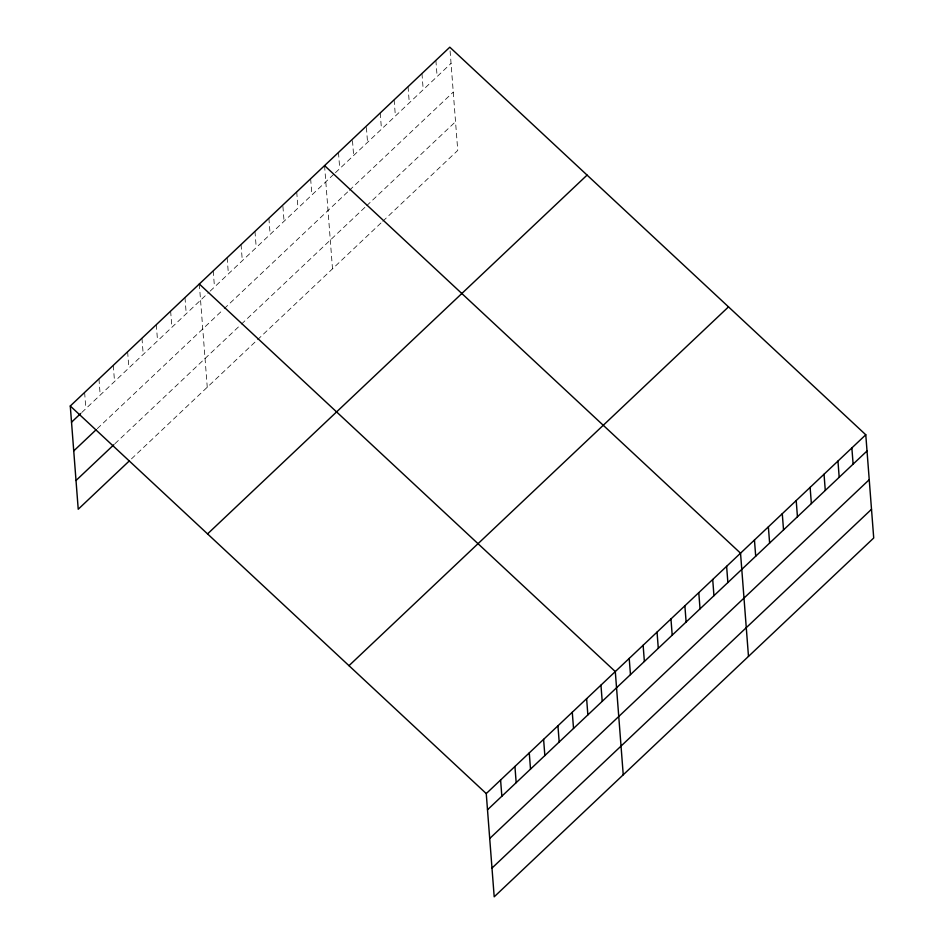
<?xml version="1.0" encoding="UTF-8"?>
<svg xmlns="http://www.w3.org/2000/svg" width="944" height="944" viewBox="0 0 944 944"><rect width="100%" height="100%" fill="white"/><g stroke="black" fill="none" stroke-linecap="round" stroke-linejoin="round"><path stroke-width="0.71" stroke-dasharray="4.72 3.54" d="M81.762 412.516L209.12 292.109M210.193 291.094L334.365 173.708M335.439 172.693L451.043 63.401M97.291 428.647L223.114 309.703M224.176 308.688L348.348 191.29M349.422 190.287L453.262 92.111M114.92 443.715L240.378 325.114M241.44 324.111L365.611 206.712M366.685 205.698L455.539 121.705M131.476 458.878L381.742 222.277M382.816 221.262L457.746 150.426L449.91 48.545M435.88 60.357L437.131 76.558M421.968 73.514L423.219 89.715M408.056 86.671L409.295 102.861M394.132 99.828L395.383 116.018M380.22 112.985L381.47 129.175M366.414 127.487L367.546 142.332M352.49 140.644L353.634 155.489M338.471 152.444L339.722 168.646M324.559 165.601L332.5 268.828M310.647 178.758L311.886 194.96M296.723 191.915L297.974 208.117M282.917 206.417L284.061 221.274M268.898 218.229L270.137 234.431M254.974 231.386L256.225 247.588M241.062 244.543L242.313 260.745M227.15 257.7L228.389 273.89M213.226 270.857L214.477 287.047M199.314 284.014L207.255 387.229M184.977 297.561L186.228 313.762M170.64 311.119L171.891 327.32M156.303 324.677L157.554 340.867M141.966 338.223L143.217 354.425M127.629 351.782L128.868 367.983M113.292 365.34L114.531 381.541M98.955 378.898L100.194 395.088M84.618 392.444L85.857 408.646"/><path stroke-width="1.42" d="M70.281 406.003L449.804 47.2L865.778 434.771L873.719 537.997L494.196 896.8L486.254 793.574L70.281 406.003L78.222 509.229L129.422 460.814M71.52 422.204L80.736 413.484M73.738 450.913L96.264 429.614M76.004 480.508L113.905 444.683M207.55 533.903L587.074 175.1M348.985 665.673L728.508 306.871M486.254 793.574L865.778 434.771M487.505 809.775L867.029 450.972M489.712 838.496L869.235 479.694M491.989 868.079L871.513 509.276M324.559 165.601L740.533 553.184L748.486 656.399M199.314 284.014L615.299 671.585L623.241 774.812M851.866 447.928L853.116 464.129M837.953 461.085L839.192 477.286M824.029 474.242L825.28 490.443M810.117 487.399L811.368 503.6M796.205 500.556L797.444 516.757M782.281 513.713L783.532 529.903M768.369 526.87L769.62 543.06M754.457 540.027L755.696 556.217M726.62 566.329L727.871 582.531M712.708 579.486L713.947 595.688M698.784 592.643L700.035 608.845M684.872 605.8L686.123 622.002M670.96 618.957L672.199 635.159M657.048 632.114L658.287 648.316M643.124 645.271L644.374 661.473M629.211 658.428L630.462 674.63M600.962 685.143L602.201 701.333M586.625 698.69L587.864 714.891M572.276 712.248L573.527 728.449M557.939 725.806L559.19 741.996M543.602 739.353L544.853 755.554M529.265 752.911L530.516 769.112M514.928 766.469L516.179 782.659M500.591 780.027L501.842 796.217"/></g></svg>
